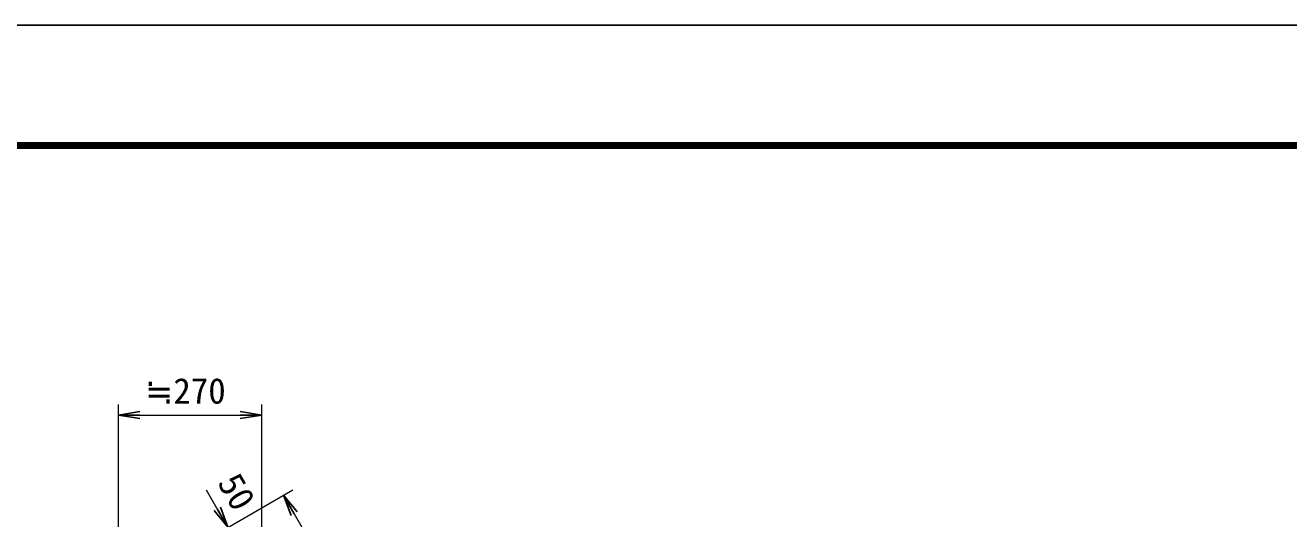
# Model space of a CAD drawing. Units: millimetres, scale not verified. Extents: x -4200 to 4200, y -2970 to 2970.
# Drawn here: x -366 to 2000, y 2046 to 2970 of the extents above; entities that cross this region are included whole.
import ezdxf
from ezdxf.enums import TextEntityAlignment as Align

# ---------------------------------------------------------------- set-up
doc = ezdxf.new("R2010")
doc.units = ezdxf.units.MM
doc.header["$LTSCALE"] = 10
doc.layers.add('0-3_D-STR-DIM', color=7, linetype='Continuous', lineweight=13)
doc.layers.add('0-C_D-TTL', color=7, linetype='Continuous', lineweight=25)
doc.layers.add('0-4_0', color=7, linetype='Continuous')
doc.styles.add('ＭＳ ゴシック', font='')
doc.styles.get('ＭＳ ゴシック').set_extended_font_data('MS Gothic')

# ---------------------------------------------------------------- blocks, each defined once
blk = doc.blocks.new('_Open')
at = {"layer": '0-4_0'}
blk.add_line((-10, 1.667), (0, 0), dxfattribs=at)
blk.add_lwpolyline([(-10, -1.667), (0, 0), (-10, 0)], dxfattribs=at)

msp = doc.modelspace()

# ---------------------------------------------------------------- linework, layer by layer
at = {"layer": '0-3_D-STR-DIM'}
for p, q in [((-191.6, 1931.41), (-191.6, 2260)), ((76.53, 1480), (76.53, 2260)), ((-151.6, 2240), (36.53, 2240)), ((-128.21, 1948.01), (134.65, 2099.77)), ((-6.6, 2064.41), (-26.6, 2099.06)), ((137.33, 2055.13), (322.33, 1734.7))]:
    msp.add_line(p, q, dxfattribs=at)
at = {"layer": '0-C_D-TTL', "color": 2}
msp.add_lwpolyline([(-4200, 2970), (4200, 2970), (4200, -2970), (-4200, -2970)], close=True, dxfattribs=at)
at = {"layer": '0-C_D-TTL'}
for points in [[(-3930, 2750), (3930, 2750), (3930, -2750), (-3930, -2750)], [(-3927.5, 2747.5), (3927.5, 2747.5), (3927.5, -2747.5), (-3927.5, -2747.5)], [(-3925, 2745), (3925, 2745), (3925, -2745), (-3925, -2745)], [(-3922.5, 2742.5), (3922.5, 2742.5), (3922.5, -2742.5), (-3922.5, -2742.5)], [(-3920, 2740), (3920, 2740), (3920, -2740), (-3920, -2740)]]:
    msp.add_lwpolyline(points, close=True, dxfattribs=at)

# ---------------------------------------------------------------- block references
at = {"layer": '0-3_D-STR-DIM', "xscale": 4, "yscale": 4}
for p, rotation in [((-191.6, 2240), 180), ((117.33, 2089.77), 120), ((13.4, 2029.77), 300)]:
    msp.add_blockref('_Open', p, dxfattribs=dict(at, rotation=rotation))
msp.add_blockref('_Open', (76.53, 2240), dxfattribs=at)

# ---------------------------------------------------------------- texts
at = {"layer": '0-3_D-STR-DIM', "style": 'ＭＳ ゴシック'}
msp.add_text('≒270', height=48.09, dxfattribs=at).set_placement((-142.09, 2246.75), align=Align.BOTTOM_LEFT)
msp.add_text('50', height=48.09, rotation=300, dxfattribs=at).set_placement((-19.75, 2105.74), align=Align.BOTTOM_LEFT)

doc.saveas('drawing.dxf')
